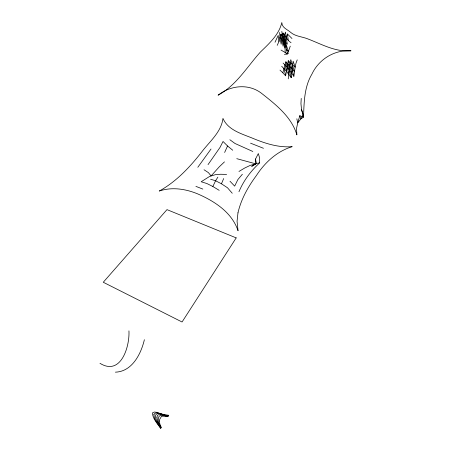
<?xml version="1.0" encoding="UTF-8"?>
<svg xmlns="http://www.w3.org/2000/svg" width="451" height="451" viewBox="0 0 451 451"><rect width="100%" height="100%" fill="white"/><g stroke="black" fill="none" stroke-linecap="round" stroke-linejoin="round"><path stroke-width="0.68" d="M259.624 162.924L259.663 158.07L258.327 153.571L255.548 159.006L255.847 163.871L251.709 166.323L256.286 163.482L259.624 162.924C250.852 170.935 243.517 180.738 238.957 191.743M301.229 98.397L300.952 103.629L301.527 109.497L303.529 117.108L300.84 118.929L297.716 122.909L296.538 128.377L296.882 134.917C291.746 117.232 276.283 104.982 262.397 93.994C249.426 83.272 230.85 85.036 218.104 95.184C236.392 85.324 246.872 67.081 260.328 52.136C268.948 43.691 279.084 34.761 281.807 22.55C281.819 27.832 287.512 29.439 290.765 32.455C295.416 36.413 301.854 36.593 307.356 38.73C321.507 44.08 335.268 52.215 351.019 50.805C334.445 49.582 318.88 59.25 311.889 74.167C304.149 87.156 304.087 102.625 303.529 117.108L299.797 115.721L297.716 122.909L296.843 118.816M128.935 330.871C129.843 346.441 120.936 376.292 99.981 363.309M281.678 66.258L286.509 71.393L291.228 77.707L293.133 61.161L295.134 67.188L293.872 76.292L287.124 67.098L283.115 63.067M288.245 78.874L290.123 62.339L290.799 59.667L294.464 71.732L285.895 61.787L282.822 72.769L285.63 75.791L288.245 60.71L295.134 67.188L295.997 63.129L297.232 59.87M288.409 53.562L287.845 53.432L287.586 53.816L285.212 52.502C284.897 46.335 284.829 39.761 287.456 34.017L291.977 38.51M277.207 45.354L278.932 41.582L280.928 34.22C283.741 37.106 284.35 41.419 287.36 44.147L286.03 37.602L285.59 32.122C282.924 36.999 283.668 42.789 284.863 47.981M291.053 42.766L288.274 40.5L283.014 33.047L281.148 44.237L279.998 37.608L279.62 32.466M144.371 339.727C141.028 354.001 132.064 371.618 115.411 372.165M290.264 46.16L287.586 53.816L286.656 54.205M232.242 193.254L227.496 187.768L221.464 183.805L223.657 178.562M224.643 152.466L227.541 145.972L223.042 141.479L219.97 147.488L208.029 164.632M219.192 190.333L212.861 186.505L215.584 180.766L217.872 177.13M275.025 42.242L278.182 35.42L278.932 41.582M211.023 149.027L197.826 167.27M242.384 174.216L237.84 179.628L234.672 186.128L229.993 181.234M224.463 161.881L219.349 166.746L211.079 175.946L209.219 176.674L201.185 181.747L206.953 183.563L212.861 186.505M238.957 171.465L244.628 168.065L250.181 165.393L255.847 163.871L256.286 163.482L255.548 159.006M284.525 54.672L285.872 53.973L287.586 53.816L283.764 38.555L283.014 33.047M226.605 174.413L220.494 174.255L215.358 174.695L211.079 175.946L208.43 172.643L204.038 169.762M236.775 158.673L255.847 163.871M210.617 179.244L215.584 180.766L221.464 183.805M263.452 148.283L250.536 143.17M195.909 186.381L202.843 189.082M252.836 151.485L235.022 143.491L229.869 139.737M285.212 52.502L281.029 50.061M286.334 49.728L288.24 51.234L285.342 41.774L284.35 35.06M227.541 145.972L232.739 150.245M279.981 70.119L282.822 72.769M279.998 37.608L282.078 39.885L286.729 47.09M299.797 115.721L300.84 118.929L303.224 114.751L301.527 109.497M290.123 62.339L293.872 76.292M288.245 60.71L291.701 73.276M287.648 63.49L291.228 77.707M288.956 74.578L285.895 61.787M285.032 64.735L286.509 71.393M284.04 68.496L285.63 75.791M280.928 34.22L283.11 46.278L283.899 42.851L282.382 36.035L281.83 31.373M287.456 34.017L288.274 40.5M159.457 421.02L159.795 423.81L161.244 427.548C159.006 424.414 156.948 419.937 159.118 416.25C161.323 413.68 165.359 416.735 168.206 416.2L166.971 416.386A50.14 48.629 -22.1 0 1 164.457 416.211L161.52 416.25L159.755 419.34A7.312 7.092 -22.1 0 0 159.457 421.02M156.925 417.209L157.647 421.651L160.962 427.999C156.142 421.51 150.189 409.316 164.367 415.1A53.336 51.73 -22.1 0 0 168.482 415.749L168.341 415.974A63.952 62.024 -22.1 0 1 164.57 415.399C162.039 414.965 157.004 412.817 156.925 417.209M153.932 414.3C153.949 419.661 157.985 424.013 160.827 428.224L160.686 428.45C157.551 423.647 152.714 418.911 152.421 412.907C155.257 410.207 160.054 414.514 163.527 414.362A60.592 58.765 -22.1 0 0 168.759 415.298L168.623 415.523C164.395 416.69 156.706 410.077 153.932 414.3M237.97 212.833L237.063 221.294L238.049 230.771C232.113 212.94 215.634 201.935 199.274 194.584C186.861 189.076 172.4 186.573 159.265 191.044C176.042 181.798 189.6 167.428 201.326 152.477C209.236 141.794 221.266 132.329 222.969 118.404C228.279 130.722 243.016 134.094 254.268 138.919C266.27 143.807 279.073 147.742 292.186 146.665C277.106 151.147 264.776 162.597 256.348 175.614C248.056 186.787 241.105 199.167 237.97 212.833M236.194 237.886L182.057 321.997L103.273 282.264L166.977 209.63L236.194 237.886"/></g></svg>
